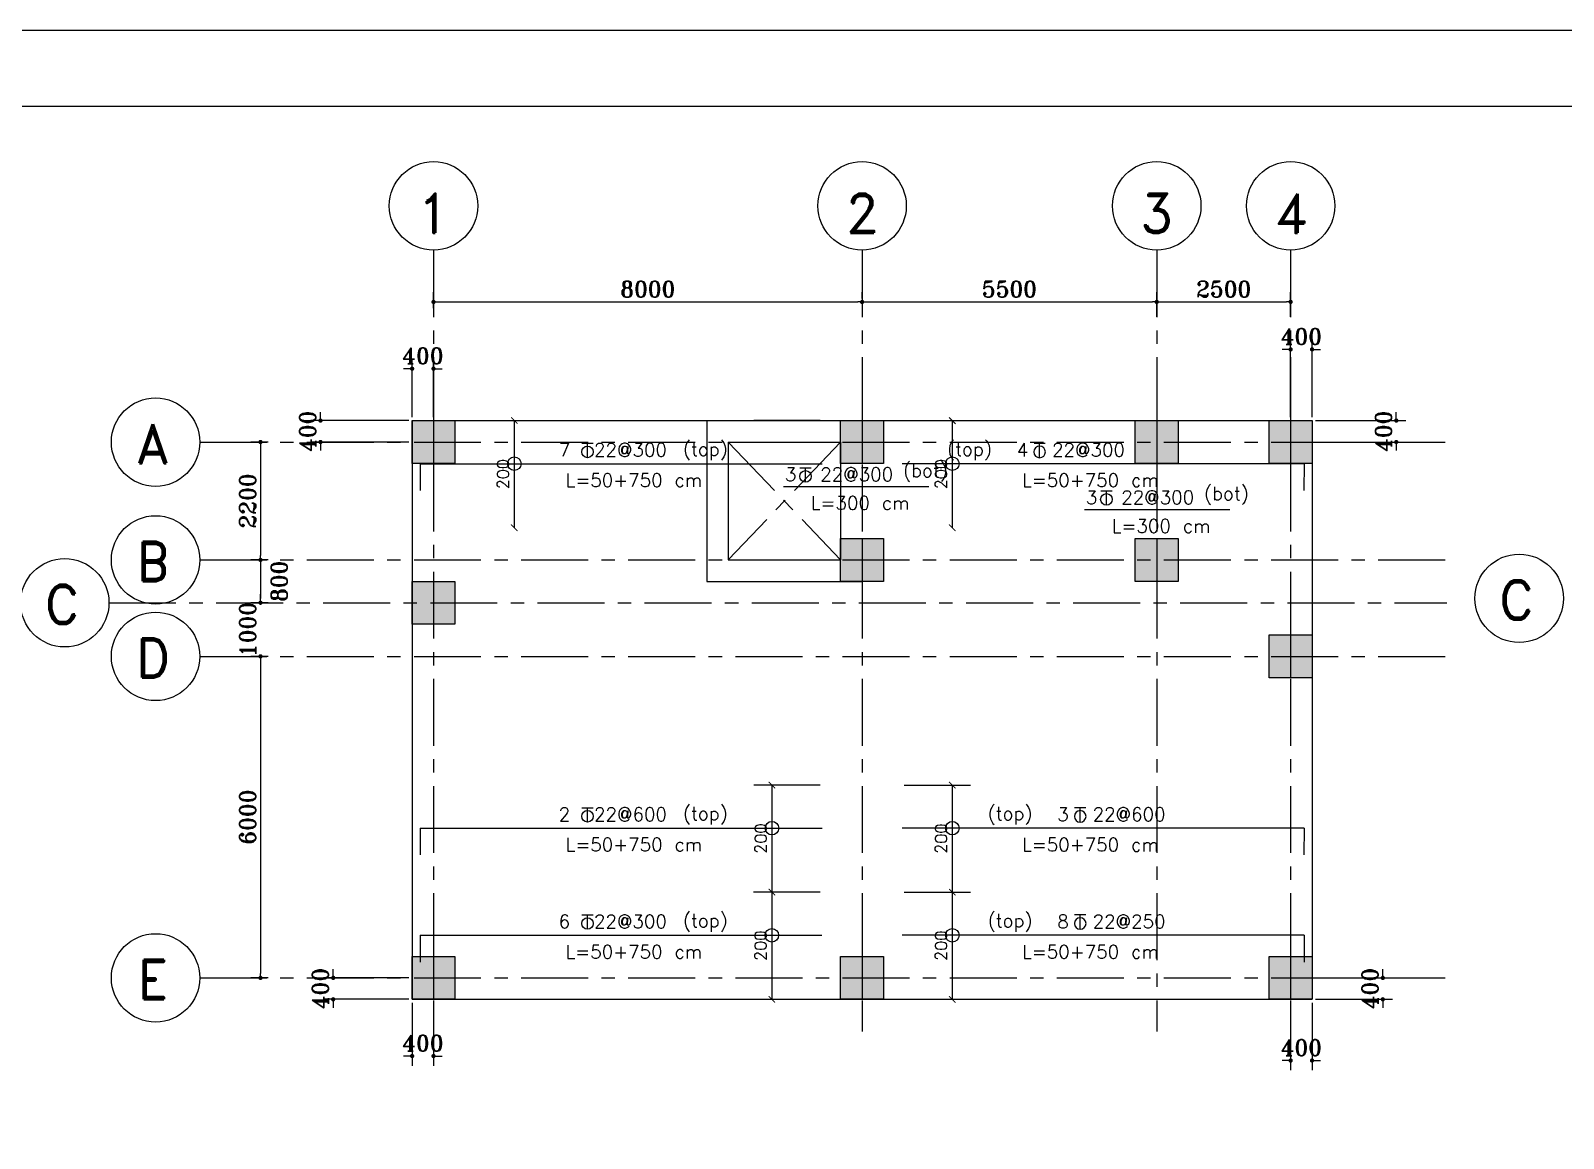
# Model space of a CAD drawing. Header units: inches. Extents: x 1387 to 2676, y -3554 to -2136.
# Drawn here: x 2524.29 to 2552.91, y -2228.4 to -2207.73 of the extents above; entities that cross this region are included whole.
import ezdxf
from ezdxf.enums import TextEntityAlignment as Align

# ---------------------------------------------------------------- set-up
doc = ezdxf.new("R2010")
doc.units = ezdxf.units.IN
doc.header["$MEASUREMENT"] = 0
for name, pattern in [('CENTER', [2, 1.25, -0.25, 0.25, -0.25]), ('DASHDOTX2', [2, 1, -0.5, 0, -0.5]), ('HIDDEN', [0.375, 0.25, -0.125])]:
    doc.linetypes.add(name, pattern=pattern)
for name, color, linetype in [('1', 1, 'Continuous'), ('2Y', 2, 'Continuous'), ('3', 3, 'HIDDEN'), ('6M', 6, 'Continuous'), ('Ax', 1, 'DASHDOTX2'), ('AXE', 1, 'CENTER'), ('C-TOPO-FEAT', 94, 'Continuous'), ('DIM', 8, 'Continuous'), ('DIM1', 1, 'Continuous'), ('lateral brace', 5, 'Continuous'), ('Layer4', 118, 'Continuous'), ('NIVO', 15, 'Continuous'), ('P-FACADE LINE', 3, 'Continuous'), ('Pich', 2, 'Continuous'), ('PY', 4, 'Continuous'), ('SEC', 1, 'Continuous'), ('wall', 4, 'Continuous')]:
    doc.layers.add(name, color=color, linetype=linetype)
doc.styles.add('ROMANC', font='TXT.shx')
doc.styles.add('ROMAND', font='ROMAND.shx')
doc.styles.add('ROMANS', font='ROMANS')
doc.styles.add('ROMANT', font='romant')
doc.dimstyles.new('1-100', dxfattribs={"dimtxt": 0.3, "dimasz": 0.08, "dimexe": 0.18, "dimexo": 0.0625, "dimgap": 0.09, "dimtad": 1, "dimdec": 0, "dimlfac": 1000, "dimdsep": 46, "dimtxsty": 'ROMANT', "dimblk": 'DOT', "dimcen": 0.09, "dimclrd": 1, "dimclre": 1, "dimclrt": 3, "dimadec": 0, "dimazin": 0, "dimtfac": 1, "dimtdec": 0, "dimtix": 1, "dimtofl": 0, "dimtmove": 2, "dimatfit": 3, "dimldrblk": 'DOT', "dimfxl": 1, "dimtolj": 1, "dimarcsym": 0})
doc.dimstyles.new('100 DOT', dxfattribs={"dimtxt": 0.22, "dimasz": 0.12, "dimexe": 0, "dimexo": 0, "dimgap": 0.1, "dimtad": 1, "dimdec": 0, "dimlfac": 100, "dimzin": 0, "dimdsep": 46, "dimtxsty": 'ROMANS', "dimblk": 'ARCHTICK', "dimcen": 0.5, "dimclrd": 1, "dimclre": 1, "dimclrt": 3, "dimadec": 0, "dimazin": 0, "dimtfac": 1, "dimtdec": 0, "dimtmove": 2, "dimatfit": 3, "dimldrblk": 'ARCHTICK', "dimfxl": 0.001, "dimfxlon": 1, "dimtolj": 1, "dimtzin": 0, "dimlwd": -1, "dimlwe": -1, "dimarcsym": 0})

# ---------------------------------------------------------------- blocks, each defined once
blk = doc.blocks.new('DOT')
at = {"layer": 'DIM', "color": 0, "linetype": 'ByBlock'}
blk.add_line((-0.5, 0), (-1, 0), dxfattribs=at)
at = {"layer": 'DIM', "color": 0, "linetype": 'ByBlock', "const_width": 0.5}
blk.add_lwpolyline([(-0.25, 0, 1), (0.25, 0, 1)], format="xyb", close=True, dxfattribs=at)
blk = doc.blocks.new('*D1891')
at = {"layer": 'Defpoints', "color": 0, "transparency": 16777216}
for p in [(2528.793, -2215.406), (2528.585, -2217.606), (2528.793, -2217.606)]:
    blk.add_point(p, dxfattribs=at)
at = {"layer": 'wall', "color": 1, "lineweight": -2, "transparency": 16777216}
for p, q in [((2528.731, -2215.406), (2528.405, -2215.406)), ((2528.585, -2215.486), (2528.585, -2217.526)), ((2528.731, -2217.606), (2528.405, -2217.606))]:
    blk.add_line(p, q, dxfattribs=at)
at = {"layer": 'wall', "color": 1, "lineweight": -2, "transparency": 16777216, "xscale": 0.08, "yscale": 0.08, "zscale": 0.08}
for p, rotation in [((2528.585, -2215.406), 89.999316665766), ((2528.585, -2217.606), 269.9993166657659)]:
    blk.add_blockref('DOT', p, dxfattribs=dict(at, rotation=rotation))
at = {"layer": 'wall', "color": 3, "transparency": 16777216, "insert": (2528.345, -2216.506), "char_height": 0.3, "attachment_point": 5, "rotation": 89.9993, "style": 'ROMANT'}
blk.add_mtext('\\A1;2200', dxfattribs=at)
blk = doc.blocks.new('_Dot')
at = {"layer": 'DIM', "color": 0, "lineweight": -2}
blk.add_line((-0.5, 0), (-1, 0), dxfattribs=at)
at = {"layer": 'DIM', "color": 0, "const_width": 0.5}
blk.add_lwpolyline([(-0.25, 0, 1), (0.25, 0, 1)], format="xyb", close=True, dxfattribs=at)
blk = doc.blocks.new('*D1893')
at = {"layer": 'Defpoints', "color": 0, "transparency": 16777216}
for p in [(2539.815, -2212.792), (2539.815, -2212.792), (2531.815, -2212.97)]:
    blk.add_point(p, dxfattribs=at)
at = {"layer": 'wall', "color": 1, "lineweight": -2, "transparency": 16777216}
for p, q in [((2531.815, -2212.908), (2531.815, -2212.612)), ((2531.895, -2212.792), (2539.735, -2212.792)), ((2539.815, -2212.73), (2539.815, -2212.612))]:
    blk.add_line(p, q, dxfattribs=at)
at = {"layer": 'wall', "color": 1, "lineweight": -2, "transparency": 16777216, "xscale": 0.08, "yscale": 0.08, "zscale": 0.08, "rotation": 180}
blk.add_blockref('DOT', (2531.815, -2212.792), dxfattribs=at)
at = {"layer": 'wall', "color": 1, "lineweight": -2, "transparency": 16777216, "xscale": 0.08, "yscale": 0.08, "zscale": 0.08}
blk.add_blockref('DOT', (2539.815, -2212.792), dxfattribs=at)
at = {"layer": 'wall', "color": 3, "transparency": 16777216, "insert": (2535.815, -2212.552), "char_height": 0.3, "attachment_point": 5, "style": 'ROMANT'}
blk.add_mtext('\\A1;8000', dxfattribs=at)
blk = doc.blocks.new('*D1892')
at = {"layer": 'Defpoints', "color": 0, "transparency": 16777216}
for p in [(2539.815, -2212.792), (2545.315, -2212.792), (2545.315, -2213.13)]:
    blk.add_point(p, dxfattribs=at)
at = {"layer": 'wall', "color": 1, "lineweight": -2, "transparency": 16777216}
for p, q in [((2539.815, -2212.73), (2539.815, -2212.612)), ((2539.895, -2212.792), (2545.235, -2212.792)), ((2545.315, -2213.067), (2545.315, -2212.612))]:
    blk.add_line(p, q, dxfattribs=at)
at = {"layer": 'wall', "color": 1, "lineweight": -2, "transparency": 16777216, "xscale": 0.08, "yscale": 0.08, "zscale": 0.08, "rotation": 180}
blk.add_blockref('DOT', (2539.815, -2212.792), dxfattribs=at)
at = {"layer": 'wall', "color": 1, "lineweight": -2, "transparency": 16777216, "xscale": 0.08, "yscale": 0.08, "zscale": 0.08}
blk.add_blockref('DOT', (2545.315, -2212.792), dxfattribs=at)
at = {"layer": 'wall', "color": 3, "transparency": 16777216, "insert": (2542.565, -2212.552), "char_height": 0.3, "attachment_point": 5, "style": 'ROMANT'}
blk.add_mtext('\\A1;5500', dxfattribs=at)
blk = doc.blocks.new('*D1887')
at = {"layer": 'Defpoints', "color": 0, "transparency": 16777216}
for p in [(2528.793, -2217.606), (2528.585, -2218.406), (2528.793, -2218.406)]:
    blk.add_point(p, dxfattribs=at)
at = {"layer": 'wall', "color": 1, "lineweight": -2, "transparency": 16777216}
for p, q in [((2528.731, -2217.606), (2528.405, -2217.606)), ((2528.585, -2217.686), (2528.585, -2218.326)), ((2528.731, -2218.406), (2528.405, -2218.406))]:
    blk.add_line(p, q, dxfattribs=at)
at = {"layer": 'wall', "color": 1, "lineweight": -2, "transparency": 16777216, "xscale": 0.08, "yscale": 0.08, "zscale": 0.08}
for p, rotation in [((2528.585, -2217.606), 89.9983735174922), ((2528.585, -2218.406), 269.9983735174923)]:
    blk.add_blockref('DOT', p, dxfattribs=dict(at, rotation=rotation))
at = {"layer": 'wall', "color": 3, "transparency": 16777216, "insert": (2528.932, -2218.006), "char_height": 0.3, "attachment_point": 5, "rotation": 89.9984, "style": 'ROMANT'}
blk.add_mtext('\\A1;800', dxfattribs=at)
blk = doc.blocks.new('*D1888')
at = {"layer": 'Defpoints', "color": 0, "transparency": 16777216}
for p in [(2528.793, -2218.406), (2528.585, -2219.406), (2528.793, -2219.406)]:
    blk.add_point(p, dxfattribs=at)
at = {"layer": 'wall', "color": 1, "lineweight": -2, "transparency": 16777216}
for p, q in [((2528.731, -2218.406), (2528.405, -2218.406)), ((2528.585, -2218.326), (2528.585, -2218.246)), ((2528.731, -2219.406), (2528.405, -2219.406)), ((2528.585, -2219.486), (2528.585, -2219.566))]:
    blk.add_line(p, q, dxfattribs=at)
at = {"layer": 'wall', "color": 1, "lineweight": -2, "transparency": 16777216, "xscale": 0.08, "yscale": 0.08, "zscale": 0.08}
for p, rotation in [((2528.585, -2218.406), 269.9983735174825), ((2528.585, -2219.406), 89.99837351748256)]:
    blk.add_blockref('DOT', p, dxfattribs=dict(at, rotation=rotation))
at = {"layer": 'wall', "color": 3, "transparency": 16777216, "insert": (2528.345, -2218.906), "char_height": 0.3, "attachment_point": 5, "rotation": 89.9984, "style": 'ROMANT'}
blk.add_mtext('\\A1;1000', dxfattribs=at)
blk = doc.blocks.new('*D1889')
at = {"layer": 'Defpoints', "color": 0, "transparency": 16777216}
for p in [(2528.793, -2219.406), (2528.585, -2225.406), (2528.793, -2225.406)]:
    blk.add_point(p, dxfattribs=at)
at = {"layer": 'wall', "color": 1, "lineweight": -2, "transparency": 16777216}
for p, q in [((2528.731, -2219.406), (2528.405, -2219.406)), ((2528.585, -2219.486), (2528.585, -2225.326)), ((2528.731, -2225.406), (2528.405, -2225.406))]:
    blk.add_line(p, q, dxfattribs=at)
at = {"layer": 'wall', "color": 1, "lineweight": -2, "transparency": 16777216, "xscale": 0.08, "yscale": 0.08, "zscale": 0.08}
for p, rotation in [((2528.585, -2219.406), 89.99960862945764), ((2528.585, -2225.406), 269.9996086294576)]:
    blk.add_blockref('DOT', p, dxfattribs=dict(at, rotation=rotation))
at = {"layer": 'wall', "color": 3, "transparency": 16777216, "insert": (2528.345, -2222.406), "char_height": 0.3, "attachment_point": 5, "rotation": 89.9996, "style": 'ROMANT'}
blk.add_mtext('\\A1;6000', dxfattribs=at)
blk = doc.blocks.new('*D1890')
at = {"layer": 'Defpoints', "color": 0, "transparency": 16777216}
for p in [(2545.315, -2212.792), (2547.815, -2212.792), (2547.815, -2213.13)]:
    blk.add_point(p, dxfattribs=at)
at = {"layer": 'wall', "color": 1, "lineweight": -2, "transparency": 16777216}
for p, q in [((2545.315, -2212.73), (2545.315, -2212.612)), ((2545.395, -2212.792), (2547.735, -2212.792)), ((2547.815, -2213.067), (2547.815, -2212.612))]:
    blk.add_line(p, q, dxfattribs=at)
at = {"layer": 'wall', "color": 1, "lineweight": -2, "transparency": 16777216, "xscale": 0.08, "yscale": 0.08, "zscale": 0.08, "rotation": 180}
blk.add_blockref('DOT', (2545.315, -2212.792), dxfattribs=at)
at = {"layer": 'wall', "color": 1, "lineweight": -2, "transparency": 16777216, "xscale": 0.08, "yscale": 0.08, "zscale": 0.08}
blk.add_blockref('DOT', (2547.815, -2212.792), dxfattribs=at)
at = {"layer": 'wall', "color": 3, "transparency": 16777216, "insert": (2546.565, -2212.552), "char_height": 0.3, "attachment_point": 5, "style": 'ROMANT'}
blk.add_mtext('\\A1;2500', dxfattribs=at)
blk = doc.blocks.new('*D1894')
at = {"layer": 'Defpoints', "color": 0, "transparency": 16777216}
for p in [(2531.815, -2214.038), (2531.415, -2215.006), (2531.815, -2215.006)]:
    blk.add_point(p, dxfattribs=at)
at = {"layer": 'wall', "color": 1, "lineweight": -2, "transparency": 16777216}
for p, q in [((2531.415, -2214.944), (2531.415, -2213.858)), ((2531.815, -2214.944), (2531.815, -2213.858)), ((2531.335, -2214.038), (2531.255, -2214.038)), ((2531.895, -2214.038), (2531.975, -2214.038))]:
    blk.add_line(p, q, dxfattribs=at)
at = {"layer": 'wall', "color": 1, "lineweight": -2, "transparency": 16777216, "xscale": 0.08, "yscale": 0.08, "zscale": 0.08}
blk.add_blockref('DOT', (2531.415, -2214.038), dxfattribs=at)
at = {"layer": 'wall', "color": 1, "lineweight": -2, "transparency": 16777216, "xscale": 0.08, "yscale": 0.08, "zscale": 0.08, "rotation": 180}
blk.add_blockref('DOT', (2531.815, -2214.038), dxfattribs=at)
at = {"layer": 'wall', "color": 3, "transparency": 16777216, "insert": (2531.615, -2213.798), "char_height": 0.3, "attachment_point": 5, "style": 'ROMANT'}
blk.add_mtext('\\A1;400', dxfattribs=at)
blk = doc.blocks.new('*D1895')
at = {"layer": 'Defpoints', "color": 0, "transparency": 16777216}
for p in [(2531.415, -2215.006), (2529.705, -2215.406), (2531.415, -2215.406)]:
    blk.add_point(p, dxfattribs=at)
at = {"layer": 'wall', "color": 1, "lineweight": -2, "transparency": 16777216}
for p, q in [((2531.352, -2215.006), (2529.525, -2215.006)), ((2529.705, -2214.926), (2529.705, -2214.846)), ((2531.352, -2215.406), (2529.525, -2215.406)), ((2529.705, -2215.486), (2529.705, -2215.566))]:
    blk.add_line(p, q, dxfattribs=at)
at = {"layer": 'wall', "color": 1, "lineweight": -2, "transparency": 16777216, "xscale": 0.08, "yscale": 0.08, "zscale": 0.08}
for p, rotation in [((2529.705, -2215.006), 270), ((2529.705, -2215.406), 90)]:
    blk.add_blockref('DOT', p, dxfattribs=dict(at, rotation=rotation))
at = {"layer": 'wall', "color": 3, "transparency": 16777216, "insert": (2529.465, -2215.206), "char_height": 0.3, "attachment_point": 5, "rotation": 90, "style": 'ROMANT'}
blk.add_mtext('\\A1;400', dxfattribs=at)
blk = doc.blocks.new('*D1896')
at = {"layer": 'Defpoints', "color": 0, "transparency": 16777216}
for p in [(2531.415, -2225.406), (2529.942, -2225.806), (2531.415, -2225.806)]:
    blk.add_point(p, dxfattribs=at)
at = {"layer": 'wall', "color": 1, "lineweight": -2, "transparency": 16777216}
for p, q in [((2529.942, -2225.326), (2529.942, -2225.246)), ((2531.352, -2225.406), (2529.762, -2225.406)), ((2531.352, -2225.806), (2529.762, -2225.806)), ((2529.942, -2225.886), (2529.942, -2225.966))]:
    blk.add_line(p, q, dxfattribs=at)
at = {"layer": 'wall', "color": 1, "lineweight": -2, "transparency": 16777216, "xscale": 0.08, "yscale": 0.08, "zscale": 0.08}
for p, rotation in [((2529.942, -2225.406), 270), ((2529.942, -2225.806), 90)]:
    blk.add_blockref('DOT', p, dxfattribs=dict(at, rotation=rotation))
at = {"layer": 'wall', "color": 3, "transparency": 16777216, "insert": (2529.702, -2225.606), "char_height": 0.3, "attachment_point": 5, "rotation": 90, "style": 'ROMANT'}
blk.add_mtext('\\A1;400', dxfattribs=at)
blk = doc.blocks.new('*D1897')
at = {"layer": 'Defpoints', "color": 0, "transparency": 16777216}
for p in [(2548.215, -2213.678), (2547.815, -2215.006), (2548.215, -2215.006)]:
    blk.add_point(p, dxfattribs=at)
at = {"layer": 'wall', "color": 1, "lineweight": -2, "transparency": 16777216}
for p, q in [((2547.815, -2214.944), (2547.815, -2213.498)), ((2548.215, -2214.944), (2548.215, -2213.498)), ((2547.735, -2213.678), (2547.655, -2213.678)), ((2548.295, -2213.678), (2548.375, -2213.678))]:
    blk.add_line(p, q, dxfattribs=at)
at = {"layer": 'wall', "color": 1, "lineweight": -2, "transparency": 16777216, "xscale": 0.08, "yscale": 0.08, "zscale": 0.08}
blk.add_blockref('DOT', (2547.815, -2213.678), dxfattribs=at)
at = {"layer": 'wall', "color": 1, "lineweight": -2, "transparency": 16777216, "xscale": 0.08, "yscale": 0.08, "zscale": 0.08, "rotation": 180}
blk.add_blockref('DOT', (2548.215, -2213.678), dxfattribs=at)
at = {"layer": 'wall', "color": 3, "transparency": 16777216, "insert": (2548.015, -2213.438), "char_height": 0.3, "attachment_point": 5, "style": 'ROMANT'}
blk.add_mtext('\\A1;400', dxfattribs=at)
blk = doc.blocks.new('*D1898')
at = {"layer": 'Defpoints', "color": 0, "transparency": 16777216}
for p in [(2548.215, -2215.006), (2548.215, -2215.406), (2549.787, -2215.406)]:
    blk.add_point(p, dxfattribs=at)
at = {"layer": 'wall', "color": 1, "lineweight": -2, "transparency": 16777216}
for p, q in [((2548.277, -2215.006), (2549.967, -2215.006)), ((2549.787, -2214.926), (2549.787, -2214.846)), ((2548.277, -2215.406), (2549.967, -2215.406)), ((2549.787, -2215.486), (2549.787, -2215.566))]:
    blk.add_line(p, q, dxfattribs=at)
at = {"layer": 'wall', "color": 1, "lineweight": -2, "transparency": 16777216, "xscale": 0.08, "yscale": 0.08, "zscale": 0.08}
for p, rotation in [((2549.787, -2215.006), 270), ((2549.787, -2215.406), 90)]:
    blk.add_blockref('DOT', p, dxfattribs=dict(at, rotation=rotation))
at = {"layer": 'wall', "color": 3, "transparency": 16777216, "insert": (2549.547, -2215.206), "char_height": 0.3, "attachment_point": 5, "rotation": 90, "style": 'ROMANT'}
blk.add_mtext('\\A1;400', dxfattribs=at)
blk = doc.blocks.new('*D1899')
at = {"layer": 'Defpoints', "color": 0, "transparency": 16777216}
for p in [(2547.815, -2225.806), (2548.215, -2225.806), (2548.215, -2226.949)]:
    blk.add_point(p, dxfattribs=at)
at = {"layer": 'wall', "color": 1, "lineweight": -2, "transparency": 16777216}
for p, q in [((2547.815, -2225.869), (2547.815, -2227.129)), ((2548.215, -2225.869), (2548.215, -2227.129)), ((2547.735, -2226.949), (2547.655, -2226.949)), ((2548.295, -2226.949), (2548.375, -2226.949))]:
    blk.add_line(p, q, dxfattribs=at)
at = {"layer": 'wall', "color": 1, "lineweight": -2, "transparency": 16777216, "xscale": 0.08, "yscale": 0.08, "zscale": 0.08}
blk.add_blockref('DOT', (2547.815, -2226.949), dxfattribs=at)
at = {"layer": 'wall', "color": 1, "lineweight": -2, "transparency": 16777216, "xscale": 0.08, "yscale": 0.08, "zscale": 0.08, "rotation": 180}
blk.add_blockref('DOT', (2548.215, -2226.949), dxfattribs=at)
at = {"layer": 'wall', "color": 3, "transparency": 16777216, "insert": (2548.015, -2226.709), "char_height": 0.3, "attachment_point": 5, "style": 'ROMANT'}
blk.add_mtext('\\A1;400', dxfattribs=at)
blk = doc.blocks.new('*D1900')
at = {"layer": 'Defpoints', "color": 0, "transparency": 16777216}
for p in [(2548.215, -2225.406), (2549.536, -2225.406), (2548.215, -2225.806)]:
    blk.add_point(p, dxfattribs=at)
at = {"layer": 'wall', "color": 1, "lineweight": -2, "transparency": 16777216}
for p, q in [((2549.536, -2225.326), (2549.536, -2225.246)), ((2548.277, -2225.406), (2549.716, -2225.406)), ((2548.277, -2225.806), (2549.716, -2225.806)), ((2549.536, -2225.886), (2549.536, -2225.966))]:
    blk.add_line(p, q, dxfattribs=at)
at = {"layer": 'wall', "color": 1, "lineweight": -2, "transparency": 16777216, "xscale": 0.08, "yscale": 0.08, "zscale": 0.08}
for p, rotation in [((2549.536, -2225.406), 270), ((2549.536, -2225.806), 90)]:
    blk.add_blockref('DOT', p, dxfattribs=dict(at, rotation=rotation))
at = {"layer": 'wall', "color": 3, "transparency": 16777216, "insert": (2549.296, -2225.606), "char_height": 0.3, "attachment_point": 5, "rotation": 90, "style": 'ROMANT'}
blk.add_mtext('\\A1;400', dxfattribs=at)
blk = doc.blocks.new('*D1901')
at = {"layer": 'Defpoints', "color": 0, "transparency": 16777216}
for p in [(2531.415, -2225.806), (2531.815, -2225.806), (2531.815, -2226.865)]:
    blk.add_point(p, dxfattribs=at)
at = {"layer": 'wall', "color": 1, "lineweight": -2, "transparency": 16777216}
for p, q in [((2531.415, -2225.869), (2531.415, -2227.045)), ((2531.815, -2225.869), (2531.815, -2227.045)), ((2531.335, -2226.865), (2531.255, -2226.865)), ((2531.895, -2226.865), (2531.975, -2226.865))]:
    blk.add_line(p, q, dxfattribs=at)
at = {"layer": 'wall', "color": 1, "lineweight": -2, "transparency": 16777216, "xscale": 0.08, "yscale": 0.08, "zscale": 0.08}
blk.add_blockref('DOT', (2531.415, -2226.865), dxfattribs=at)
at = {"layer": 'wall', "color": 1, "lineweight": -2, "transparency": 16777216, "xscale": 0.08, "yscale": 0.08, "zscale": 0.08, "rotation": 180}
blk.add_blockref('DOT', (2531.815, -2226.865), dxfattribs=at)
at = {"layer": 'wall', "color": 3, "transparency": 16777216, "insert": (2531.615, -2226.625), "char_height": 0.3, "attachment_point": 5, "style": 'ROMANT'}
blk.add_mtext('\\A1;400', dxfattribs=at)
blk = doc.blocks.new('TOR')
at = {"layer": '2Y'}
for p, q in [((-0.105, 0.16), (0.105, 0.16)), ((0, -0.108), (0, 0.16))]:
    blk.add_line(p, q, dxfattribs=at)
blk.add_circle((0, 0), 0.108, dxfattribs=at)
blk = doc.blocks.new('_ArchTick')
at = {"color": 0, "linetype": 'ByBlock', "const_width": 0.15}
blk.add_lwpolyline([(-0.5, -0.5), (0.5, 0.5)], dxfattribs=at)
blk = doc.blocks.new('*D1919')
at = {"color": 1, "transparency": 16777216}
for p, q in [((2538.132, -2223.807), (2538.131, -2223.807)), ((2538.131, -2223.807), (2538.131, -2225.806)), ((2538.13, -2225.806), (2538.131, -2225.806))]:
    blk.add_line(p, q, dxfattribs=at)
at = {"layer": 'Defpoints', "color": 0, "transparency": 16777216}
for p in [(2538.344, -2223.807), (2537.729, -2225.806), (2538.131, -2225.806)]:
    blk.add_point(p, dxfattribs=at)
at = {"color": 1, "transparency": 16777216, "xscale": 0.12, "yscale": 0.12, "zscale": 0.12}
for p, rotation in [((2538.131, -2223.807), 90), ((2538.131, -2225.806), 270)]:
    blk.add_blockref('_ArchTick', p, dxfattribs=dict(at, rotation=rotation))
at = {"color": 3, "transparency": 16777216, "insert": (2537.921, -2224.807), "char_height": 0.22, "attachment_point": 5, "rotation": 90, "style": 'ROMANS'}
blk.add_mtext('\\A1;200', dxfattribs=at)
blk = doc.blocks.new('*D1920')
at = {"color": 1, "transparency": 16777216}
for p, q in [((2541.498, -2223.807), (2541.499, -2223.807)), ((2541.499, -2223.807), (2541.499, -2225.807)), ((2541.5, -2225.807), (2541.499, -2225.807))]:
    blk.add_line(p, q, dxfattribs=at)
at = {"layer": 'Defpoints', "color": 0, "transparency": 16777216}
for p in [(2541.286, -2223.807), (2541.499, -2225.807), (2541.901, -2225.807)]:
    blk.add_point(p, dxfattribs=at)
at = {"color": 1, "transparency": 16777216, "xscale": 0.12, "yscale": 0.12, "zscale": 0.12}
for p, rotation in [((2541.499, -2223.807), 89.9940673109228), ((2541.499, -2225.807), 269.9940673109228)]:
    blk.add_blockref('_ArchTick', p, dxfattribs=dict(at, rotation=rotation))
at = {"color": 3, "transparency": 16777216, "insert": (2541.289, -2224.807), "char_height": 0.22, "attachment_point": 5, "rotation": 89.9941, "style": 'ROMANS'}
blk.add_mtext('\\A1;200', dxfattribs=at)
blk = doc.blocks.new('*D1921')
at = {"color": 1, "transparency": 16777216}
for p, q in [((2538.133, -2221.807), (2538.132, -2221.807)), ((2538.132, -2221.807), (2538.132, -2223.807)), ((2538.131, -2223.807), (2538.132, -2223.807))]:
    blk.add_line(p, q, dxfattribs=at)
at = {"layer": 'Defpoints', "color": 0, "transparency": 16777216}
for p in [(2538.345, -2221.807), (2537.73, -2223.807), (2538.132, -2223.807)]:
    blk.add_point(p, dxfattribs=at)
at = {"color": 1, "transparency": 16777216, "xscale": 0.12, "yscale": 0.12, "zscale": 0.12}
for p, rotation in [((2538.132, -2221.807), 90), ((2538.132, -2223.807), 270)]:
    blk.add_blockref('_ArchTick', p, dxfattribs=dict(at, rotation=rotation))
at = {"color": 3, "transparency": 16777216, "insert": (2537.922, -2222.807), "char_height": 0.22, "attachment_point": 5, "rotation": 90, "style": 'ROMANS'}
blk.add_mtext('\\A1;200', dxfattribs=at)
blk = doc.blocks.new('*D1922')
at = {"color": 1, "transparency": 16777216}
for p, q in [((2541.498, -2221.808), (2541.499, -2221.808)), ((2541.499, -2221.808), (2541.499, -2223.807)), ((2541.5, -2223.807), (2541.499, -2223.807))]:
    blk.add_line(p, q, dxfattribs=at)
at = {"layer": 'Defpoints', "color": 0, "transparency": 16777216}
for p in [(2541.286, -2221.808), (2541.499, -2223.807), (2541.901, -2223.807)]:
    blk.add_point(p, dxfattribs=at)
at = {"color": 1, "transparency": 16777216, "xscale": 0.12, "yscale": 0.12, "zscale": 0.12}
for p, rotation in [((2541.499, -2221.808), 89.9940673109228), ((2541.499, -2223.807), 269.9940673109228)]:
    blk.add_blockref('_ArchTick', p, dxfattribs=dict(at, rotation=rotation))
at = {"color": 3, "transparency": 16777216, "insert": (2541.289, -2222.808), "char_height": 0.22, "attachment_point": 5, "rotation": 89.9941, "style": 'ROMANS'}
blk.add_mtext('\\A1;200', dxfattribs=at)
blk = doc.blocks.new('*D1923')
at = {"color": 1, "transparency": 16777216}
for p, q in [((2533.323, -2215.006), (2533.322, -2215.006)), ((2533.322, -2215.006), (2533.322, -2217.006)), ((2533.321, -2217.006), (2533.322, -2217.006))]:
    blk.add_line(p, q, dxfattribs=at)
at = {"layer": 'Defpoints', "color": 0, "transparency": 16777216}
for p in [(2533.536, -2215.006), (2532.921, -2217.006), (2533.322, -2217.006)]:
    blk.add_point(p, dxfattribs=at)
at = {"color": 1, "transparency": 16777216, "xscale": 0.12, "yscale": 0.12, "zscale": 0.12}
for p, rotation in [((2533.322, -2215.006), 90), ((2533.322, -2217.006), 270)]:
    blk.add_blockref('_ArchTick', p, dxfattribs=dict(at, rotation=rotation))
at = {"color": 3, "transparency": 16777216, "insert": (2533.112, -2216.006), "char_height": 0.22, "attachment_point": 5, "rotation": 90, "style": 'ROMANS'}
blk.add_mtext('\\A1;200', dxfattribs=at)
blk = doc.blocks.new('*D1924')
at = {"color": 1, "transparency": 16777216}
for p, q in [((2541.498, -2215.007), (2541.499, -2215.007)), ((2541.499, -2215.007), (2541.499, -2217.006)), ((2541.5, -2217.006), (2541.499, -2217.006))]:
    blk.add_line(p, q, dxfattribs=at)
at = {"layer": 'Defpoints', "color": 0, "transparency": 16777216}
for p in [(2541.286, -2215.007), (2541.499, -2217.006), (2541.901, -2217.006)]:
    blk.add_point(p, dxfattribs=at)
at = {"color": 1, "transparency": 16777216, "xscale": 0.12, "yscale": 0.12, "zscale": 0.12}
for p, rotation in [((2541.499, -2215.007), 89.9940673109228), ((2541.499, -2217.006), 269.9940673109228)]:
    blk.add_blockref('_ArchTick', p, dxfattribs=dict(at, rotation=rotation))
at = {"color": 3, "transparency": 16777216, "insert": (2541.289, -2216.006), "char_height": 0.22, "attachment_point": 5, "rotation": 89.9941, "style": 'ROMANS'}
blk.add_mtext('\\A1;200', dxfattribs=at)

msp = doc.modelspace()

# ---------------------------------------------------------------- hatches: boundary and pattern name
at = {"layer": 'Pich'}
h = msp.add_hatch(color=1, dxfattribs=at)
h.dxf.hatch_style = 1
h.paths.add_polyline_path([(2531.81482923, -2215.00642594), (2531.41482923, -2215.00642594), (2531.41482923, -2215.40642594), (2531.81482923, -2215.40642594)])
h.paths.add_polyline_path([(2531.81482923, -2215.40642594), (2531.41482923, -2215.40642594), (2531.41482923, -2215.80642594), (2531.81482923, -2215.80642594)])
h.paths.add_polyline_path([(2532.21482923, -2215.40642594), (2531.8148365, -2215.40642594), (2531.81483753, -2215.80642594), (2532.21482923, -2215.80642594)])
h.paths.add_polyline_path([(2532.21482923, -2215.00642594), (2531.81483546, -2215.00642594), (2531.8148365, -2215.40642594), (2532.21482923, -2215.40642594)])
h = msp.add_hatch(color=1, dxfattribs=at)
h.dxf.hatch_style = 1
h.paths.add_polyline_path([(2539.8148473, -2215.00645154), (2539.4148473, -2215.00645154), (2539.4148473, -2215.40645154), (2539.8148473, -2215.40645154)])
h.paths.add_polyline_path([(2539.8148473, -2215.40645154), (2539.4148473, -2215.40645154), (2539.4148473, -2215.80645154), (2539.8148473, -2215.80645154)])
h.paths.add_polyline_path([(2540.2148473, -2215.40645154), (2539.81485456, -2215.40645154), (2539.81485559, -2215.80645154), (2540.2148473, -2215.80645154)])
h.paths.add_polyline_path([(2540.2148473, -2215.00645154), (2539.81485353, -2215.00645154), (2539.81485456, -2215.40645154), (2540.2148473, -2215.40645154)])
h = msp.add_hatch(color=1, dxfattribs=at)
h.dxf.hatch_style = 1
h.paths.add_polyline_path([(2545.31487353, -2215.00642594), (2544.91487353, -2215.00642594), (2544.91487353, -2215.40642594), (2545.31487353, -2215.40642594)])
h.paths.add_polyline_path([(2545.31487353, -2215.40642594), (2544.91487353, -2215.40642594), (2544.91487353, -2215.80642594), (2545.31487353, -2215.80642594)])
h.paths.add_polyline_path([(2545.71487353, -2215.40642594), (2545.31488079, -2215.40642594), (2545.31488183, -2215.80642594), (2545.71487353, -2215.80642594)])
h.paths.add_polyline_path([(2545.71487353, -2215.00642594), (2545.31487976, -2215.00642594), (2545.31488079, -2215.40642594), (2545.71487353, -2215.40642594)])
h = msp.add_hatch(color=1, dxfattribs=at)
h.dxf.hatch_style = 1
h.paths.add_polyline_path([(2547.81487242, -2215.00642594), (2547.41487242, -2215.00642594), (2547.41487242, -2215.40642594), (2547.81487242, -2215.40642594)])
h.paths.add_polyline_path([(2547.81487242, -2215.40642594), (2547.41487242, -2215.40642594), (2547.41487242, -2215.80642594), (2547.81487242, -2215.80642594)])
h.paths.add_polyline_path([(2548.21487242, -2215.40642594), (2547.81487969, -2215.40642594), (2547.81488072, -2215.80642594), (2548.21487242, -2215.80642594)])
h.paths.add_polyline_path([(2548.21487242, -2215.00642594), (2547.81487865, -2215.00642594), (2547.81487969, -2215.40642594), (2548.21487242, -2215.40642594)])
h = msp.add_hatch(color=1, dxfattribs=at)
h.dxf.hatch_style = 1
h.paths.add_polyline_path([(2539.81484198, -2217.20633737), (2539.41484198, -2217.20633737), (2539.41484198, -2217.60633737), (2539.81484198, -2217.60633737)])
h.paths.add_polyline_path([(2539.81484198, -2217.60633737), (2539.41484198, -2217.60633737), (2539.41484198, -2218.00633737), (2539.81484198, -2218.00633737)])
h.paths.add_polyline_path([(2540.21484198, -2217.60633737), (2539.81484924, -2217.60633737), (2539.81485028, -2218.00633737), (2540.21484198, -2218.00633737)])
h.paths.add_polyline_path([(2540.21484198, -2217.20633737), (2539.81484821, -2217.20633737), (2539.81484924, -2217.60633737), (2540.21484198, -2217.60633737)])
h = msp.add_hatch(color=1, dxfattribs=at)
h.dxf.hatch_style = 1
h.paths.add_polyline_path([(2545.31486724, -2217.20635123), (2544.91486724, -2217.20635123), (2544.91486724, -2217.60635123), (2545.31486724, -2217.60635123)])
h.paths.add_polyline_path([(2545.31486724, -2217.60635123), (2544.91486724, -2217.60635123), (2544.91486724, -2218.00635123), (2545.31486724, -2218.00635123)])
h.paths.add_polyline_path([(2545.71486724, -2217.60635123), (2545.3148745, -2217.60635123), (2545.31487554, -2218.00635123), (2545.71486724, -2218.00635123)])
h.paths.add_polyline_path([(2545.71486724, -2217.20635123), (2545.31487347, -2217.20635123), (2545.3148745, -2217.60635123), (2545.71486724, -2217.60635123)])
h = msp.add_hatch(color=1, dxfattribs=at)
h.dxf.hatch_style = 1
h.paths.add_polyline_path([(2531.81483693, -2218.00632045), (2531.41483693, -2218.00632045), (2531.41483693, -2218.40632045), (2531.81483693, -2218.40632045)])
h.paths.add_polyline_path([(2531.81483693, -2218.40632045), (2531.41483693, -2218.40632045), (2531.41483693, -2218.80632045), (2531.81483693, -2218.80632045)])
h.paths.add_polyline_path([(2532.21483693, -2218.40632045), (2531.8148442, -2218.40632045), (2531.81484523, -2218.80632045), (2532.21483693, -2218.80632045)])
h.paths.add_polyline_path([(2532.21483693, -2218.00632045), (2531.81484316, -2218.00632045), (2531.8148442, -2218.40632045), (2532.21483693, -2218.40632045)])
h = msp.add_hatch(color=1, dxfattribs=at)
h.dxf.hatch_style = 1
h.paths.add_polyline_path([(2547.81486195, -2219.0063574), (2547.41486195, -2219.0063574), (2547.41486195, -2219.4063574), (2547.81486195, -2219.4063574)])
h.paths.add_polyline_path([(2547.81486195, -2219.4063574), (2547.41486195, -2219.4063574), (2547.41486195, -2219.8063574), (2547.81486195, -2219.8063574)])
h.paths.add_polyline_path([(2548.21486195, -2219.4063574), (2547.81486922, -2219.4063574), (2547.81487025, -2219.8063574), (2548.21486195, -2219.8063574)])
h.paths.add_polyline_path([(2548.21486195, -2219.0063574), (2547.81486818, -2219.0063574), (2547.81486922, -2219.4063574), (2548.21486195, -2219.4063574)])
h = msp.add_hatch(color=1, dxfattribs=at)
h.dxf.hatch_style = 1
h.paths.add_polyline_path([(2531.81479249, -2225.00631722), (2531.41479249, -2225.00631722), (2531.41479249, -2225.40631722), (2531.81479249, -2225.40631722)])
h.paths.add_polyline_path([(2531.81479249, -2225.40631722), (2531.41479249, -2225.40631722), (2531.41479249, -2225.80631722), (2531.81479249, -2225.80631722)])
h.paths.add_polyline_path([(2532.21479249, -2225.40631722), (2531.81479976, -2225.40631722), (2531.81480079, -2225.80631722), (2532.21479249, -2225.80631722)])
h.paths.add_polyline_path([(2532.21479249, -2225.00631722), (2531.81479872, -2225.00631722), (2531.81479976, -2225.40631722), (2532.21479249, -2225.40631722)])
h = msp.add_hatch(color=1, dxfattribs=at)
h.dxf.hatch_style = 1
h.paths.add_polyline_path([(2539.81482066, -2225.00633737), (2539.41482066, -2225.00633737), (2539.41482066, -2225.40633737), (2539.81482066, -2225.40633737)])
h.paths.add_polyline_path([(2539.81482066, -2225.40633737), (2539.41482066, -2225.40633737), (2539.41482066, -2225.80633737), (2539.81482066, -2225.80633737)])
h.paths.add_polyline_path([(2540.21482066, -2225.40633737), (2539.81482793, -2225.40633737), (2539.81482896, -2225.80633737), (2540.21482066, -2225.80633737)])
h.paths.add_polyline_path([(2540.21482066, -2225.00633737), (2539.81482689, -2225.00633737), (2539.81482793, -2225.40633737), (2540.21482066, -2225.40633737)])
h = msp.add_hatch(color=1, dxfattribs=at)
h.dxf.hatch_style = 1
h.paths.add_polyline_path([(2547.81484694, -2225.00635752), (2547.41484694, -2225.00635752), (2547.41484694, -2225.40635752), (2547.81484694, -2225.40635752)])
h.paths.add_polyline_path([(2547.81484694, -2225.40635752), (2547.41484694, -2225.40635752), (2547.41484694, -2225.80635753), (2547.81484694, -2225.80635753)])
h.paths.add_polyline_path([(2548.21484694, -2225.40635752), (2547.81485421, -2225.40635752), (2547.81485524, -2225.80635753), (2548.21484694, -2225.80635753)])
h.paths.add_polyline_path([(2548.21484694, -2225.00635752), (2547.81485318, -2225.00635752), (2547.81485421, -2225.40635752), (2548.21484694, -2225.40635752)])

# ---------------------------------------------------------------- linework, layer by layer
at = {"layer": '1'}
msp.add_lwpolyline([(2497.03259526, -2265.77835866), (2578.30094543, -2265.77835866), (2578.30094543, -2209.14536203), (2497.03259526, -2209.14536203)], close=True, dxfattribs=at)
at = {"layer": '6M'}
for p, q in [((2531.5665374, -2215.81086819), (2539.0665374, -2215.81086819)), ((2531.5665374, -2215.81086819), (2531.5665374, -2216.31086819)), ((2548.06417505, -2215.81188823), (2540.56417509, -2215.81111164)), ((2548.06417505, -2215.81188823), (2548.06412328, -2216.31188823)), ((2538.34951961, -2216.2363118), (2541.05951961, -2216.2363118)), ((2543.96791227, -2216.66607047), (2546.67791227, -2216.66607047)), ((2531.5665374, -2222.6119347), (2539.0665374, -2222.6119347)), ((2531.5665374, -2222.6119347), (2531.5665374, -2223.1119347)), ((2548.06417505, -2222.61295473), (2540.56417509, -2222.61217815)), ((2548.06417505, -2222.61295473), (2548.06412328, -2223.11295473)), ((2531.5655372, -2224.61135503), (2539.0655372, -2224.61135503)), ((2531.5655372, -2224.61135503), (2531.5655372, -2225.11135503)), ((2548.06430216, -2224.61220922), (2540.5643022, -2224.61143263)), ((2548.06430216, -2224.61220922), (2548.06425038, -2225.11220921))]:
    msp.add_line(p, q, dxfattribs=at)
at = {"layer": 'Ax', "linetype": 'Continuous', "ltscale": 0.5}
for centre in [(2531.81476914, -2210.99883791), (2539.81480537, -2210.99880043), (2545.3148316, -2210.99880043), (2547.8148316, -2210.99880043), (2526.62558242, -2215.40830622), (2526.62558242, -2217.60630622), (2524.93052437, -2218.40630622), (2552.08045351, -2218.32353544), (2526.62558242, -2219.40630622), (2526.62558242, -2225.40630622)]:
    msp.add_circle(centre, 0.825, dxfattribs=at)
at = {"layer": 'AXE'}
for p, q in [((2531.8148266, -2211.82568571), (2531.81486283, -2226.40953035)), ((2539.81486283, -2211.82568571), (2539.8148266, -2226.40953035)), ((2545.31488906, -2211.82568571), (2545.31485283, -2226.40953035)), ((2547.81488906, -2211.82568571), (2547.81485283, -2226.40953035)), ((2527.45061141, -2215.40642594), (2550.72832386, -2215.40642594)), ((2539.4148473, -2215.40645154), (2537.31484704, -2217.60633784)), ((2537.3148473, -2215.40642742), (2539.41484041, -2217.60633784)), ((2527.45061141, -2217.60630622), (2550.72832386, -2217.60636487)), ((2525.75555337, -2218.40630622), (2550.72832386, -2218.40636487)), ((2527.45061141, -2219.40630622), (2550.72832386, -2219.40636487)), ((2527.45061141, -2225.40630622), (2550.72832386, -2225.40636487))]:
    msp.add_line(p, q, dxfattribs=at)
at = {"layer": 'C-TOPO-FEAT'}
for p, q in [((2531.81482923, -2215.00642594), (2531.81482923, -2215.80642594)), ((2539.8148473, -2215.00645154), (2539.8148473, -2215.80645154)), ((2545.31487353, -2215.00642594), (2545.31487353, -2215.80642594)), ((2547.81487242, -2215.00642594), (2547.81487242, -2215.80642594)), ((2539.81484198, -2217.20633737), (2539.81484198, -2218.00633737)), ((2545.31486724, -2217.20635123), (2545.31486724, -2218.00635123)), ((2531.81483693, -2218.00632045), (2531.81483693, -2218.80632045)), ((2547.81486195, -2219.0063574), (2547.81486195, -2219.8063574)), ((2531.81479249, -2225.00631722), (2531.81479249, -2225.80631722)), ((2539.81482066, -2225.00633737), (2539.81482066, -2225.80633737)), ((2547.81484694, -2225.00635752), (2547.81484694, -2225.80635753))]:
    msp.add_line(p, q, dxfattribs=at)
at = {"layer": 'C-TOPO-FEAT', "flags": 128}
for points in [[(2531.41482923, -2215.00642594), (2532.21482923, -2215.00642594), (2532.21482923, -2215.80642594), (2531.41482923, -2215.80642594)], [(2539.4148473, -2215.00645154), (2540.2148473, -2215.00645154), (2540.2148473, -2215.80645154), (2539.4148473, -2215.80645154)], [(2544.91487353, -2215.00642594), (2545.71487353, -2215.00642594), (2545.71487353, -2215.80642594), (2544.91487353, -2215.80642594)], [(2547.41487242, -2215.00642594), (2548.21487242, -2215.00642594), (2548.21487242, -2215.80642594), (2547.41487242, -2215.80642594)], [(2539.41484198, -2217.20633737), (2540.21484198, -2217.20633737), (2540.21484198, -2218.00633737), (2539.41484198, -2218.00633737)], [(2544.91486724, -2217.20635123), (2545.71486724, -2217.20635123), (2545.71486724, -2218.00635123), (2544.91486724, -2218.00635123)], [(2531.41483693, -2218.00632045), (2532.21483693, -2218.00632045), (2532.21483693, -2218.80632045), (2531.41483693, -2218.80632045)], [(2547.41486195, -2219.0063574), (2548.21486195, -2219.0063574), (2548.21486195, -2219.8063574), (2547.41486195, -2219.8063574)], [(2531.41479249, -2225.00631722), (2532.21479249, -2225.00631722), (2532.21479249, -2225.80631722), (2531.41479249, -2225.80631722)], [(2539.41482066, -2225.00633737), (2540.21482066, -2225.00633737), (2540.21482066, -2225.80633737), (2539.41482066, -2225.80633737)], [(2547.41484694, -2225.00635752), (2548.21484694, -2225.00635752), (2548.21484694, -2225.80635753), (2547.41484694, -2225.80635753)]]:
    msp.add_lwpolyline(points, close=True, dxfattribs=at)
at = {"layer": 'DIM'}
msp.add_lwpolyline([(2495.61677035, -2267.19418357), (2579.71677035, -2267.19418357), (2579.71677035, -2207.72953711), (2495.61677035, -2207.72953711)], close=True, dxfattribs=at)
at = {"layer": 'lateral brace'}
msp.add_lwpolyline([(2495.61677035, -2267.19418357), (2579.71677035, -2267.19418357), (2579.71677035, -2207.72953711), (2495.61677035, -2207.72953711)], close=True, dxfattribs=at)
at = {"layer": 'Layer4'}
msp.add_lwpolyline([(2579.71677035, -2207.72953711), (2495.61677035, -2207.72953711), (2495.61677035, -2267.19418357), (2579.71677035, -2267.19418357)], close=True, dxfattribs=at)
at = {"layer": 'P-FACADE LINE'}
for centre in [(2533.32249081, -2215.81086819), (2541.49898562, -2215.81120844), (2538.13172685, -2222.6119347), (2541.49898562, -2222.61227494), (2538.13072665, -2224.61135503), (2541.49911273, -2224.61152942)]:
    msp.add_circle(centre, 0.12634943, dxfattribs=at)
at = {"layer": 'PY'}
for p, q in [((2531.4148345, -2215.00642594), (2548.21488116, -2215.00642594)), ((2531.4148345, -2215.00642594), (2531.41486133, -2225.80631621)), ((2536.9148473, -2215.00642742), (2536.91484704, -2218.00633784)), ((2548.21488116, -2215.00642594), (2548.21485433, -2225.80635853)), ((2537.3148473, -2215.40645154), (2537.31484704, -2217.60633784)), ((2537.3148473, -2215.40645154), (2539.4148473, -2215.40642742)), ((2539.4148473, -2215.40645154), (2539.41484704, -2217.60633784)), ((2537.31484704, -2217.60633784), (2539.41484704, -2217.60633784)), ((2536.91484704, -2218.00633784), (2539.81484704, -2218.00633784)), ((2531.41486133, -2225.80631621), (2548.21485433, -2225.80635853))]:
    msp.add_line(p, q, dxfattribs=at)
at = {"layer": 'SEC', "linetype": 'ByBlock'}
for p, q in [((2539.0327927, -2215.00642594), (2537.79152079, -2215.00642594)), ((2540.59800308, -2215.00667289), (2541.83927498, -2215.00680142)), ((2539.0327927, -2221.80749245), (2537.79152079, -2221.80749245)), ((2540.59800308, -2221.8077394), (2541.83927498, -2221.80786792)), ((2539.0317925, -2223.80691279), (2537.79052059, -2223.80691279)), ((2540.59813018, -2223.80699388), (2541.83940209, -2223.80712241))]:
    msp.add_line(p, q, dxfattribs=at)

# ---------------------------------------------------------------- block references
at = {"layer": 'DIM1'}
for p in [(2534.689327, -2215.5904124), (2538.75798615, -2216.04738372), (2544.37637881, -2216.47714239), (2534.689327, -2222.3914789), (2534.6883268, -2224.39089924)]:
    msp.add_blockref('TOR', p, dxfattribs=at)
at = {"layer": 'DIM1', "xscale": -1, "rotation": 359.9940673109202}
for p in [(2543.12943726, -2215.59110912), (2543.88710112, -2222.39217563), (2543.88689411, -2224.39143008)]:
    msp.add_blockref('TOR', p, dxfattribs=at)

# ---------------------------------------------------------------- texts
at = {"layer": '2Y', "style": 'ROMANC'}
for s, rotation, p in [('7  22@300', 0.005000633, (2535.16161851, -2215.55260201)), ('4  22@300', 359.989066678, (2543.71145684, -2215.5532498)), ('3  22@300', 0.005000633, (2539.38465919, -2216.00957333)), ('L=50+750 cm', 0.005000633, (2535.5547662, -2216.11785444)), ('L=50+750 cm', 359.989066678, (2544.07591448, -2216.11846151)), ('L=300 cm', 0.005000633, (2539.77780688, -2216.54329805)), ('3  22@300', 0.005000633, (2545.00305185, -2216.439332)), ('L=300 cm', 0.005000633, (2545.39619953, -2216.97305671)), ('2  22@600', 0.005000633, (2535.16161851, -2222.35366852)), ('3  22@600', 359.989066678, (2544.46912069, -2222.3543163)), ('L=50+750 cm', 0.005000633, (2535.5547662, -2222.91892094)), ('L=50+750 cm', 359.989066678, (2544.07591448, -2222.91952802)), ('6  22@300', 0.005000633, (2535.16061831, -2224.35308885)), ('8  22@250', 359.989066678, (2544.4692478, -2224.35357079)), ('L=50+750 cm', 0.005000633, (2535.553766, -2224.91834128)), ('L=50+750 cm', 359.989066678, (2544.07604159, -2224.9187825))]:
    msp.add_text(s, height=0.25, rotation=rotation, dxfattribs=at).set_placement(p, align=Align.MIDDLE)
at = {"layer": '3', "color": 3, "style": 'ROMAND'}
for s, p in [('1', (2531.81714478, -2211.13924065, 0.00000001)), ('2', (2539.81718101, -2211.13920317, 0.00000001)), ('3', (2545.31720724, -2211.13920317, 0.00000001)), ('4', (2547.81720724, -2211.13920317, 0.00000001)), ('A', (2526.57641057, -2215.4386727, 0.00000001)), ('B', (2526.57641057, -2217.6366727, 0.00000001)), ('C', (2524.88135253, -2218.4366727, 0.00000001)), ('C', (2552.03128166, -2218.35390192, 0.00000001)), ('D', (2526.57641057, -2219.4366727, 0.00000001)), ('E', (2526.57641057, -2225.4366727, 0.00000001))]:
    msp.add_text(s, height=0.7299072, dxfattribs=at).set_placement(p, align=Align.MIDDLE_CENTER)
at = {"layer": 'NIVO', "color": 2, "style": 'ROMANC'}
for s, rotation, p in [('(top)', 0.005000633, (2536.47103748, -2215.66121473)), ('(top)', 359.989066678, (2541.40202665, -2215.66153611)), ('(bot)', 0.005000633, (2540.57966783, -2216.06166389)), ('(bot)', 0.005000633, (2546.19806048, -2216.49142256)), ('(top)', 0.005000633, (2536.47103748, -2222.46228123)), ('(top)', 359.989066678, (2542.1596905, -2222.46260261)), ('(top)', 0.005000633, (2536.47003728, -2224.46170157)), ('(top)', 359.989066678, (2542.15981761, -2224.4618571))]:
    msp.add_text(s, height=0.25, rotation=rotation, dxfattribs=at).set_placement(p)

# ---------------------------------------------------------------- dimensions: what is measured, and where the dimension line sits
for base, p1, p2, angle, picture, middle in [((2533.32249081, -2217.00584628), (2533.53553965, -2215.00642594), (2532.92066995, -2217.00584628), 90, '*D1923', (2533.11249081, -2216.00613611)), ((2541.49886189, -2217.00618652), (2541.28602008, -2215.00674413), (2541.90068275, -2217.00622813), 89.994067311, '*D1924', (2541.28896541, -2216.00645461)), ((2538.13172685, -2223.80691279), (2538.3447757, -2221.80749245), (2537.72990599, -2223.80691279), 90, '*D1921', (2537.92172685, -2222.80720262)), ((2541.49886189, -2223.80725303), (2541.28602008, -2221.80781064), (2541.90068275, -2223.80729463), 89.994067311, '*D1922', (2541.28896541, -2222.80752112)), ((2538.13072665, -2225.80633313), (2538.3437755, -2223.80691279), (2537.72890579, -2225.80633313), 90, '*D1919', (2537.92072665, -2224.80662296)), ((2541.498989, -2225.80650751), (2541.28614719, -2223.80706512), (2541.90080986, -2225.80654912), 89.994067311, '*D1920', (2541.28909251, -2224.8067756))]:
    dim = msp.add_linear_dim(base=base, p1=p1, p2=p2, angle=angle, dimstyle='100 DOT')
    dim.commit()
    dim.dimension.update_dxf_attribs({"geometry": picture, "text_midpoint": middle})
at = {"layer": 'wall'}
for base, p1, p2, picture, middle in [((2539.81485999, -2212.792412), (2531.81482944, -2212.97003915), (2539.81485999, -2212.792412), '*D1893', (2535.81484471, -2212.552412)), ((2545.31488622, -2212.792412), (2539.81485999, -2212.792412), (2545.31488622, -2213.12999528), '*D1892', (2542.5648731, -2212.552412)), ((2547.81488622, -2212.792412), (2545.31488622, -2212.792412), (2547.81488622, -2213.12999528), '*D1890', (2546.56488622, -2212.552412)), ((2548.21488116, -2213.67798031), (2547.81488116, -2215.00642594), (2548.21488116, -2215.00642594), '*D1897', (2548.01488116, -2213.43798031)), ((2531.81483041, -2214.03755199), (2531.4148345, -2215.00642594), (2531.81483041, -2215.00642594), '*D1894', (2531.61483245, -2213.79755199)), ((2531.81479249, -2226.86477602), (2531.41486133, -2225.80631621), (2531.81479249, -2225.80631621), '*D1901', (2531.61482691, -2226.62477602)), ((2548.21485433, -2226.9488682), (2547.81485433, -2225.80635753), (2548.21485433, -2225.80635853), '*D1899', (2548.01485433, -2226.7088682))]:
    dim = msp.add_linear_dim(base=base, p1=p1, p2=p2, dimstyle='1-100', dxfattribs=at)
    dim.commit()
    dim.dimension.update_dxf_attribs({"geometry": picture, "text_midpoint": middle})
for base, p1, p2, picture, middle in [((2529.70478101, -2215.40642594), (2531.4148345, -2215.00642594), (2531.4148355, -2215.40642594), '*D1895', (2529.46478101, -2215.20642594)), ((2549.78656295, -2215.40642594), (2548.21488116, -2215.00642594), (2548.21488116, -2215.40642594), '*D1898', (2549.54656295, -2215.20642594)), ((2529.94199398, -2225.80631621), (2531.41486034, -2225.40631621), (2531.41485933, -2225.80631621), '*D1896', (2529.70199398, -2225.60631621)), ((2549.53565901, -2225.40635853), (2548.21485433, -2225.80635853), (2548.21485534, -2225.40635853), '*D1900', (2549.29565901, -2225.60635853))]:
    dim = msp.add_linear_dim(base=base, p1=p1, p2=p2, angle=90, dimstyle='1-100', dxfattribs=at)
    dim.commit()
    dim.dimension.update_dxf_attribs({"geometry": picture, "text_midpoint": middle})
for p1, p2, picture, middle in [((2528.79342794, -2215.40642594), (2528.7934017, -2217.6063088), '*D1891', (2528.34515611, -2216.50636203)), ((2528.79343009, -2218.4063088), (2528.7934017, -2219.4063088), '*D1888', (2528.34515718, -2218.90629608)), ((2528.79344268, -2219.4063096), (2528.7934017, -2225.4063088), '*D1889', (2528.34516348, -2222.40630614))]:
    dim = msp.add_aligned_dim(p1=p1, p2=p2, distance=-0.20825871, dimstyle='1-100', dxfattribs=at)
    dim.commit()
    dim.dimension.update_dxf_attribs({"geometry": picture, "text_midpoint": middle})
dim = msp.add_linear_dim(base=(2528.58514299, -2218.40630289), p1=(2528.79342441, -2217.6063096), p2=(2528.7934017, -2218.4063088), angle=269.998373518, dimstyle='1-100', dxfattribs=at)
dim.commit()
dim.dimension.update_dxf_attribs({"geometry": '*D1887', "text_midpoint": (2528.9324552, -2218.00629648), "dimtype": 161})

doc.saveas('drawing.dxf')
